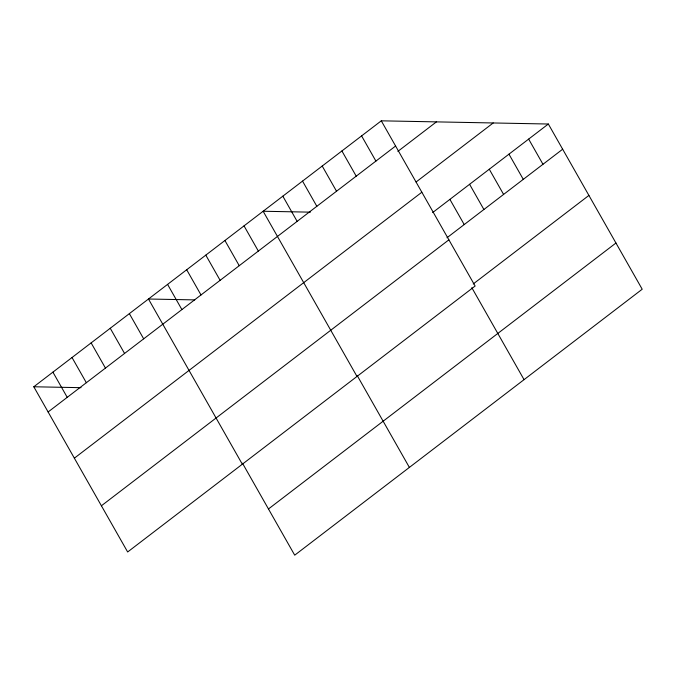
<?xml version="1.0" encoding="UTF-8"?>
<svg xmlns="http://www.w3.org/2000/svg" width="676" height="676" viewBox="0 0 676 676"><rect width="100%" height="100%" fill="white"/><g stroke="black" fill="none" stroke-linecap="round" stroke-linejoin="round"><path stroke-width="1.01" d="M381.289 120.827L475.135 286.032L127.654 551.979L33.8 386.773L381.289 120.827L548.346 124.021L642.2 289.227L294.711 555.173L242.464 463.195M48.114 411.971L395.604 146.024M397.86 151.39L436.417 121.883M416.095 181.988L493.218 122.964M74.36 458.176L421.849 192.229M432.665 212.56L548.346 124.021M446.98 237.758L562.66 149.219M101.4 505.783L448.889 239.828M473.225 283.954L588.914 195.415M268.465 508.969L615.954 243.022M310.394 212.154L263.141 211.25L356.996 376.456M194.739 299.899L148.475 299.012L242.321 464.218M33.8 386.773L81.052 387.678M528.657 139.087L542.972 164.285M508.969 154.162L523.283 179.36M489.28 169.228L503.595 194.426M469.583 184.294L483.898 209.501M449.895 199.369L464.209 224.567M471.806 287.672L524.052 379.65M361.592 135.893L375.915 161.099M341.904 150.968L356.218 176.166M322.215 166.034L336.53 191.24M302.527 181.109L316.841 206.307M282.83 196.175L297.144 221.373M357.131 375.433L409.386 467.412M244.028 225.877L258.342 251.075M224.922 240.504L239.236 265.702M205.808 255.131L220.123 280.329M186.694 269.758L201.009 294.956M167.58 284.385L181.895 309.583M129.361 313.639L143.675 338.837M110.247 328.266L124.561 353.464M91.133 342.893L105.448 368.09M72.028 357.519L86.342 382.717M52.914 372.146L67.228 397.344"/></g></svg>
